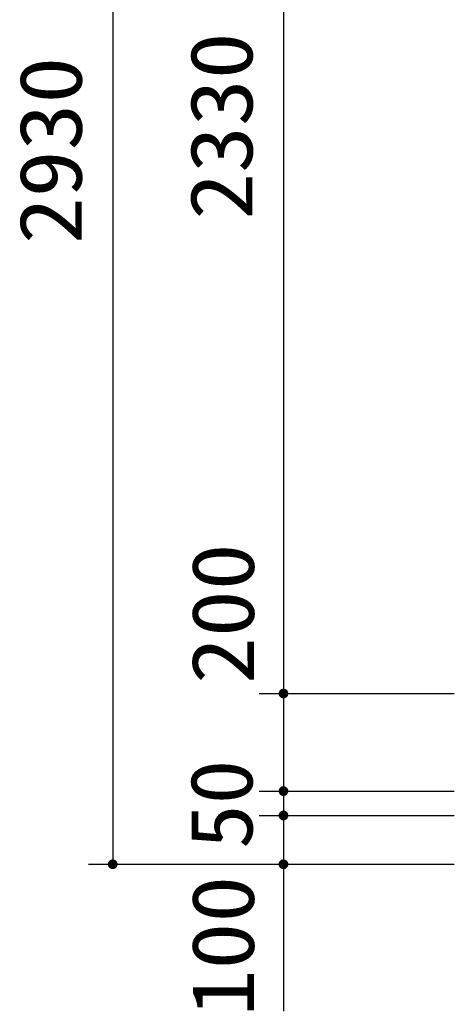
# Model space of a CAD drawing. Units: millimetres, scale not verified. Extents: x -14850 to 14850, y -10500 to 10500.
# Drawn here: x -11656 to -10766, y -6152 to -4119 of the extents above; entities that cross this region are included whole.
import ezdxf
from ezdxf.enums import TextEntityAlignment as Align

# ---------------------------------------------------------------- set-up
doc = ezdxf.new("R2010")
doc.units = ezdxf.units.MM
doc.header["$LTSCALE"] = 50
doc.layers.add('0-0_製作', color=5, linetype='Continuous', lineweight=25)
doc.layers.add('0-1_躯体', color=3, linetype='Continuous', lineweight=25)
doc.styles.add('ＭＳ ゴシック', font='')
doc.styles.get('ＭＳ ゴシック').set_extended_font_data('MS Gothic')

msp = doc.modelspace()

# ---------------------------------------------------------------- linework, layer by layer
at = {"layer": '0-0_製作', "color": 2}
for p, q in [((-11165.53, -5500.61), (-10765.53, -5500.61)), ((-11165.53, -5700.61), (-10765.53, -5700.61)), ((-11165.53, -5750.61), (-10765.53, -5750.61)), ((-11515.53, -5850.61), (-10765.53, -5850.61)), ((-11115.53, -5850.61), (-11115.53, -6151.79))]:
    msp.add_line(p, q, dxfattribs=at)
at = {"layer": '0-0_製作'}
for points in [[(-11125.51, -5499.98), (-11115.53, -5500.61), (-11125.53, -5500.61)], [(-11125.53, -5500.61), (-11121.9, -5508.32), (-11125.45, -5501.86)], [(-11125.53, -5500.61), (-11120.88, -5509.05), (-11121.9, -5508.32)], [(-11115.53, -5500.61), (-11120.88, -5509.05), (-11125.53, -5500.61)], [(-11125.35, -5498.74), (-11115.53, -5500.61), (-11125.51, -5499.98)], [(-11125.45, -5501.86), (-11122.82, -5507.46), (-11125.21, -5503.1)], [(-11125.45, -5501.86), (-11121.9, -5508.32), (-11122.82, -5507.46)], [(-11125.04, -5497.52), (-11115.53, -5500.61), (-11125.35, -5498.74)], [(-11125.21, -5503.1), (-11123.62, -5506.49), (-11124.82, -5504.29)], [(-11125.21, -5503.1), (-11122.82, -5507.46), (-11123.62, -5506.49)], [(-11124.57, -5496.35), (-11115.53, -5500.61), (-11125.04, -5497.52)], [(-11124.82, -5504.29), (-11123.62, -5506.49), (-11124.29, -5505.43)], [(-11123.97, -5495.25), (-11115.53, -5500.61), (-11124.57, -5496.35)], [(-11123.23, -5494.24), (-11115.53, -5500.61), (-11123.97, -5495.25)], [(-11122.37, -5493.32), (-11115.53, -5500.61), (-11123.23, -5494.24)], [(-11121.4, -5492.52), (-11115.53, -5500.61), (-11122.37, -5493.32)], [(-11120.34, -5491.85), (-11115.53, -5500.61), (-11121.4, -5492.52)], [(-11115.53, -5500.61), (-11119.78, -5509.66), (-11120.88, -5509.05)], [(-11119.21, -5491.31), (-11115.53, -5500.61), (-11120.34, -5491.85)], [(-11115.53, -5500.61), (-11118.62, -5510.12), (-11119.78, -5509.66)], [(-11119.21, -5491.31), (-11115.53, -5490.61), (-11115.53, -5500.61)], [(-11118.01, -5490.92), (-11115.53, -5490.61), (-11119.21, -5491.31)], [(-11115.53, -5500.61), (-11117.4, -5510.43), (-11118.62, -5510.12)], [(-11116.78, -5490.69), (-11115.53, -5490.61), (-11118.01, -5490.92)], [(-11115.53, -5500.61), (-11116.15, -5510.59), (-11117.4, -5510.43)], [(-11115.53, -5500.61), (-11115.53, -5510.61), (-11116.15, -5510.59)], [(-11115.53, -5490.61), (-11105.53, -5500.61), (-11115.53, -5500.61)], [(-11114.9, -5490.63), (-11105.53, -5500.61), (-11115.53, -5490.61)], [(-11115.53, -5500.61), (-11114.27, -5510.53), (-11115.53, -5510.61)], [(-11115.53, -5500.61), (-11113.04, -5510.3), (-11114.27, -5510.53)], [(-11115.53, -5500.61), (-11111.84, -5509.91), (-11113.04, -5510.3)], [(-11115.53, -5500.61), (-11110.71, -5509.37), (-11111.84, -5509.91)], [(-11105.53, -5500.61), (-11110.71, -5509.37), (-11115.53, -5500.61)], [(-11113.65, -5490.79), (-11105.53, -5500.61), (-11114.9, -5490.63)], [(-11112.44, -5491.1), (-11105.53, -5500.61), (-11113.65, -5490.79)], [(-11111.27, -5491.56), (-11105.53, -5500.61), (-11112.44, -5491.1)], [(-11110.17, -5492.17), (-11105.53, -5500.61), (-11111.27, -5491.56)], [(-11105.53, -5500.61), (-11109.65, -5508.7), (-11110.71, -5509.37)], [(-11109.15, -5492.91), (-11105.53, -5500.61), (-11110.17, -5492.17)], [(-11105.53, -5500.61), (-11108.68, -5507.9), (-11109.65, -5508.7)], [(-11109.15, -5492.91), (-11105.6, -5499.36), (-11105.53, -5500.61)], [(-11108.24, -5493.77), (-11105.6, -5499.36), (-11109.15, -5492.91)], [(-11105.53, -5500.61), (-11107.82, -5506.99), (-11108.68, -5507.9)], [(-11108.24, -5493.77), (-11105.84, -5498.12), (-11105.6, -5499.36)], [(-11107.44, -5494.73), (-11105.84, -5498.12), (-11108.24, -5493.77)], [(-11105.53, -5500.61), (-11107.08, -5505.97), (-11107.82, -5506.99)], [(-11107.44, -5494.73), (-11106.23, -5496.93), (-11105.84, -5498.12)], [(-11106.76, -5495.79), (-11106.23, -5496.93), (-11107.44, -5494.73)], [(-11105.53, -5500.61), (-11106.48, -5504.87), (-11107.08, -5505.97)], [(-11105.53, -5500.61), (-11106.02, -5503.7), (-11106.48, -5504.87)], [(-11105.53, -5500.61), (-11105.7, -5502.48), (-11106.02, -5503.7)], [(-11105.53, -5500.61), (-11105.55, -5501.24), (-11105.7, -5502.48)], [(-11119.21, -5691.31), (-11115.53, -5690.61), (-11115.53, -5700.61)], [(-11118.01, -5690.92), (-11115.53, -5690.61), (-11119.21, -5691.31)], [(-11116.78, -5690.69), (-11115.53, -5690.61), (-11118.01, -5690.92)], [(-11115.53, -5690.61), (-11105.53, -5700.61), (-11115.53, -5700.61)], [(-11114.9, -5690.63), (-11105.53, -5700.61), (-11115.53, -5690.61)], [(-11113.65, -5690.79), (-11105.53, -5700.61), (-11114.9, -5690.63)], [(-11125.51, -5699.98), (-11115.53, -5700.61), (-11125.53, -5700.61)], [(-11125.53, -5700.61), (-11121.9, -5708.32), (-11125.45, -5701.86)], [(-11125.53, -5700.61), (-11120.88, -5709.05), (-11121.9, -5708.32)], [(-11115.53, -5700.61), (-11120.88, -5709.05), (-11125.53, -5700.61)], [(-11125.35, -5698.74), (-11115.53, -5700.61), (-11125.51, -5699.98)], [(-11125.45, -5701.86), (-11122.82, -5707.46), (-11125.21, -5703.1)], [(-11125.45, -5701.86), (-11121.9, -5708.32), (-11122.82, -5707.46)], [(-11125.04, -5697.52), (-11115.53, -5700.61), (-11125.35, -5698.74)], [(-11125.21, -5703.1), (-11123.62, -5706.49), (-11124.82, -5704.29)], [(-11125.21, -5703.1), (-11122.82, -5707.46), (-11123.62, -5706.49)], [(-11124.57, -5696.35), (-11115.53, -5700.61), (-11125.04, -5697.52)], [(-11124.82, -5704.29), (-11123.62, -5706.49), (-11124.29, -5705.43)], [(-11123.97, -5695.25), (-11115.53, -5700.61), (-11124.57, -5696.35)], [(-11123.23, -5694.24), (-11115.53, -5700.61), (-11123.97, -5695.25)], [(-11122.37, -5693.32), (-11115.53, -5700.61), (-11123.23, -5694.24)], [(-11121.4, -5692.52), (-11115.53, -5700.61), (-11122.37, -5693.32)], [(-11120.34, -5691.85), (-11115.53, -5700.61), (-11121.4, -5692.52)], [(-11115.53, -5700.61), (-11119.78, -5709.66), (-11120.88, -5709.05)], [(-11119.21, -5691.31), (-11115.53, -5700.61), (-11120.34, -5691.85)], [(-11115.53, -5700.61), (-11118.62, -5710.12), (-11119.78, -5709.66)], [(-11115.53, -5700.61), (-11117.4, -5710.43), (-11118.62, -5710.12)], [(-11115.53, -5700.61), (-11116.15, -5710.59), (-11117.4, -5710.43)], [(-11115.53, -5700.61), (-11115.53, -5710.61), (-11116.15, -5710.59)], [(-11115.53, -5700.61), (-11114.27, -5710.53), (-11115.53, -5710.61)], [(-11115.53, -5700.61), (-11113.04, -5710.3), (-11114.27, -5710.53)], [(-11115.53, -5700.61), (-11111.84, -5709.91), (-11113.04, -5710.3)], [(-11115.53, -5700.61), (-11110.71, -5709.37), (-11111.84, -5709.91)], [(-11105.53, -5700.61), (-11110.71, -5709.37), (-11115.53, -5700.61)], [(-11112.44, -5691.1), (-11105.53, -5700.61), (-11113.65, -5690.79)], [(-11111.27, -5691.56), (-11105.53, -5700.61), (-11112.44, -5691.1)], [(-11110.17, -5692.17), (-11105.53, -5700.61), (-11111.27, -5691.56)], [(-11105.53, -5700.61), (-11109.65, -5708.7), (-11110.71, -5709.37)], [(-11109.15, -5692.91), (-11105.53, -5700.61), (-11110.17, -5692.17)], [(-11105.53, -5700.61), (-11108.68, -5707.9), (-11109.65, -5708.7)], [(-11109.15, -5692.91), (-11105.6, -5699.36), (-11105.53, -5700.61)], [(-11108.24, -5693.77), (-11105.6, -5699.36), (-11109.15, -5692.91)], [(-11105.53, -5700.61), (-11107.82, -5706.98), (-11108.68, -5707.9)], [(-11108.24, -5693.77), (-11105.84, -5698.12), (-11105.6, -5699.36)], [(-11107.44, -5694.73), (-11105.84, -5698.12), (-11108.24, -5693.77)], [(-11105.53, -5700.61), (-11107.08, -5705.97), (-11107.82, -5706.98)], [(-11107.44, -5694.73), (-11106.23, -5696.93), (-11105.84, -5698.12)], [(-11106.76, -5695.79), (-11106.23, -5696.93), (-11107.44, -5694.73)], [(-11105.53, -5700.61), (-11106.48, -5704.87), (-11107.08, -5705.97)], [(-11105.53, -5700.61), (-11106.02, -5703.7), (-11106.48, -5704.87)], [(-11105.53, -5700.61), (-11105.7, -5702.48), (-11106.02, -5703.7)], [(-11105.53, -5700.61), (-11105.55, -5701.24), (-11105.7, -5702.48)], [(-11125.51, -5749.98), (-11115.53, -5750.61), (-11125.53, -5750.61)], [(-11125.53, -5750.61), (-11121.9, -5758.32), (-11125.45, -5751.86)], [(-11125.53, -5750.61), (-11120.88, -5759.05), (-11121.9, -5758.32)], [(-11115.53, -5750.61), (-11120.88, -5759.05), (-11125.53, -5750.61)], [(-11125.35, -5748.74), (-11115.53, -5750.61), (-11125.51, -5749.98)], [(-11125.04, -5747.52), (-11115.53, -5750.61), (-11125.35, -5748.74)], [(-11124.57, -5746.35), (-11115.53, -5750.61), (-11125.04, -5747.52)], [(-11123.97, -5745.25), (-11115.53, -5750.61), (-11124.57, -5746.35)], [(-11123.23, -5744.24), (-11115.53, -5750.61), (-11123.97, -5745.25)], [(-11122.37, -5743.32), (-11115.53, -5750.61), (-11123.23, -5744.24)], [(-11121.4, -5742.52), (-11115.53, -5750.61), (-11122.37, -5743.32)], [(-11120.34, -5741.85), (-11115.53, -5750.61), (-11121.4, -5742.52)], [(-11115.53, -5750.61), (-11119.78, -5759.66), (-11120.88, -5759.05)], [(-11119.21, -5741.31), (-11115.53, -5750.61), (-11120.34, -5741.85)], [(-11115.53, -5750.61), (-11118.62, -5760.12), (-11119.78, -5759.66)], [(-11119.21, -5741.31), (-11115.53, -5740.61), (-11115.53, -5750.61)], [(-11118.01, -5740.92), (-11115.53, -5740.61), (-11119.21, -5741.31)], [(-11115.53, -5750.61), (-11117.4, -5760.43), (-11118.62, -5760.12)], [(-11116.78, -5740.69), (-11115.53, -5740.61), (-11118.01, -5740.92)], [(-11115.53, -5750.61), (-11116.15, -5760.59), (-11117.4, -5760.43)], [(-11115.53, -5750.61), (-11115.53, -5760.61), (-11116.15, -5760.59)], [(-11115.53, -5740.61), (-11105.53, -5750.61), (-11115.53, -5750.61)], [(-11114.9, -5740.63), (-11105.53, -5750.61), (-11115.53, -5740.61)], [(-11115.53, -5750.61), (-11114.27, -5760.53), (-11115.53, -5760.61)], [(-11115.53, -5750.61), (-11113.04, -5760.3), (-11114.27, -5760.53)], [(-11115.53, -5750.61), (-11111.84, -5759.91), (-11113.04, -5760.3)], [(-11115.53, -5750.61), (-11110.71, -5759.37), (-11111.84, -5759.91)], [(-11105.53, -5750.61), (-11110.71, -5759.37), (-11115.53, -5750.61)], [(-11113.65, -5740.79), (-11105.53, -5750.61), (-11114.9, -5740.63)], [(-11112.44, -5741.1), (-11105.53, -5750.61), (-11113.65, -5740.79)], [(-11111.27, -5741.56), (-11105.53, -5750.61), (-11112.44, -5741.1)], [(-11110.17, -5742.17), (-11105.53, -5750.61), (-11111.27, -5741.56)], [(-11105.53, -5750.61), (-11109.65, -5758.7), (-11110.71, -5759.37)], [(-11109.15, -5742.91), (-11105.53, -5750.61), (-11110.17, -5742.17)], [(-11105.53, -5750.61), (-11108.68, -5757.9), (-11109.65, -5758.7)], [(-11109.15, -5742.91), (-11105.6, -5749.36), (-11105.53, -5750.61)], [(-11108.24, -5743.77), (-11105.6, -5749.36), (-11109.15, -5742.91)], [(-11105.53, -5750.61), (-11107.82, -5756.98), (-11108.68, -5757.9)], [(-11108.24, -5743.77), (-11105.84, -5748.12), (-11105.6, -5749.36)], [(-11107.44, -5744.73), (-11105.84, -5748.12), (-11108.24, -5743.77)], [(-11105.53, -5750.61), (-11107.08, -5755.97), (-11107.82, -5756.98)], [(-11107.44, -5744.73), (-11106.23, -5746.93), (-11105.84, -5748.12)], [(-11106.76, -5745.79), (-11106.23, -5746.93), (-11107.44, -5744.73)], [(-11105.53, -5750.61), (-11106.48, -5754.87), (-11107.08, -5755.97)], [(-11105.53, -5750.61), (-11106.02, -5753.7), (-11106.48, -5754.87)], [(-11105.53, -5750.61), (-11105.7, -5752.48), (-11106.02, -5753.7)], [(-11105.53, -5750.61), (-11105.55, -5751.24), (-11105.7, -5752.48)], [(-11125.45, -5751.86), (-11122.82, -5757.46), (-11125.21, -5753.1)], [(-11125.45, -5751.86), (-11121.9, -5758.32), (-11122.82, -5757.46)], [(-11125.21, -5753.1), (-11123.62, -5756.49), (-11124.82, -5754.29)], [(-11125.21, -5753.1), (-11122.82, -5757.46), (-11123.62, -5756.49)], [(-11124.82, -5754.29), (-11123.62, -5756.49), (-11124.29, -5755.43)], [(-11475.51, -5849.98), (-11465.53, -5850.61), (-11475.53, -5850.61)], [(-11475.53, -5850.61), (-11471.9, -5858.32), (-11475.45, -5851.86)], [(-11475.53, -5850.61), (-11470.88, -5859.05), (-11471.9, -5858.32)], [(-11465.53, -5850.61), (-11470.88, -5859.05), (-11475.53, -5850.61)], [(-11475.35, -5848.74), (-11465.53, -5850.61), (-11475.51, -5849.98)], [(-11475.45, -5851.86), (-11472.82, -5857.46), (-11475.21, -5853.1)], [(-11475.45, -5851.86), (-11471.9, -5858.32), (-11472.82, -5857.46)], [(-11475.04, -5847.52), (-11465.53, -5850.61), (-11475.35, -5848.74)], [(-11475.21, -5853.1), (-11473.62, -5856.49), (-11474.82, -5854.29)], [(-11475.21, -5853.1), (-11472.82, -5857.46), (-11473.62, -5856.49)], [(-11474.57, -5846.35), (-11465.53, -5850.61), (-11475.04, -5847.52)], [(-11473.97, -5845.25), (-11465.53, -5850.61), (-11474.57, -5846.35)], [(-11473.23, -5844.24), (-11465.53, -5850.61), (-11473.97, -5845.25)], [(-11472.37, -5843.32), (-11465.53, -5850.61), (-11473.23, -5844.24)], [(-11471.4, -5842.52), (-11465.53, -5850.61), (-11472.37, -5843.32)], [(-11470.34, -5841.85), (-11465.53, -5850.61), (-11471.4, -5842.52)], [(-11465.53, -5850.61), (-11469.78, -5859.66), (-11470.88, -5859.05)], [(-11469.21, -5841.31), (-11465.53, -5850.61), (-11470.34, -5841.85)], [(-11465.53, -5850.61), (-11468.62, -5860.12), (-11469.78, -5859.66)], [(-11469.21, -5841.31), (-11465.53, -5840.61), (-11465.53, -5850.61)], [(-11468.01, -5840.92), (-11465.53, -5840.61), (-11469.21, -5841.31)], [(-11465.53, -5850.61), (-11467.4, -5860.43), (-11468.62, -5860.12)], [(-11466.78, -5840.69), (-11465.53, -5840.61), (-11468.01, -5840.92)], [(-11465.53, -5850.61), (-11466.15, -5860.59), (-11467.4, -5860.43)], [(-11465.53, -5850.61), (-11465.53, -5860.61), (-11466.15, -5860.59)], [(-11465.53, -5840.61), (-11455.53, -5850.61), (-11465.53, -5850.61)], [(-11464.9, -5840.63), (-11455.53, -5850.61), (-11465.53, -5840.61)], [(-11465.53, -5850.61), (-11464.27, -5860.53), (-11465.53, -5860.61)], [(-11465.53, -5850.61), (-11463.04, -5860.3), (-11464.27, -5860.53)], [(-11465.53, -5850.61), (-11461.84, -5859.91), (-11463.04, -5860.3)], [(-11465.53, -5850.61), (-11460.71, -5859.37), (-11461.84, -5859.91)], [(-11455.53, -5850.61), (-11460.71, -5859.37), (-11465.53, -5850.61)], [(-11463.65, -5840.79), (-11455.53, -5850.61), (-11464.9, -5840.63)], [(-11462.44, -5841.1), (-11455.53, -5850.61), (-11463.65, -5840.79)], [(-11461.27, -5841.56), (-11455.53, -5850.61), (-11462.44, -5841.1)], [(-11460.17, -5842.17), (-11455.53, -5850.61), (-11461.27, -5841.56)], [(-11455.53, -5850.61), (-11459.65, -5858.7), (-11460.71, -5859.37)], [(-11459.15, -5842.91), (-11455.53, -5850.61), (-11460.17, -5842.17)], [(-11455.53, -5850.61), (-11458.68, -5857.9), (-11459.65, -5858.7)], [(-11459.15, -5842.91), (-11455.6, -5849.36), (-11455.53, -5850.61)], [(-11458.24, -5843.76), (-11455.6, -5849.36), (-11459.15, -5842.91)], [(-11455.53, -5850.61), (-11457.82, -5856.98), (-11458.68, -5857.9)], [(-11458.24, -5843.76), (-11455.84, -5848.12), (-11455.6, -5849.36)], [(-11457.44, -5844.73), (-11455.84, -5848.12), (-11458.24, -5843.76)], [(-11455.53, -5850.61), (-11457.08, -5855.97), (-11457.82, -5856.98)], [(-11457.44, -5844.73), (-11456.23, -5846.93), (-11455.84, -5848.12)], [(-11456.76, -5845.79), (-11456.23, -5846.93), (-11457.44, -5844.73)], [(-11455.53, -5850.61), (-11456.48, -5854.87), (-11457.08, -5855.97)], [(-11455.53, -5850.61), (-11456.02, -5853.7), (-11456.48, -5854.87)], [(-11455.53, -5850.61), (-11455.7, -5852.48), (-11456.02, -5853.7)], [(-11455.53, -5850.61), (-11455.55, -5851.24), (-11455.7, -5852.48)], [(-11125.51, -5849.98), (-11115.53, -5850.61), (-11125.53, -5850.61)], [(-11125.53, -5850.61), (-11121.9, -5858.32), (-11125.45, -5851.86)], [(-11125.53, -5850.61), (-11120.88, -5859.05), (-11121.9, -5858.32)], [(-11115.53, -5850.61), (-11120.88, -5859.05), (-11125.53, -5850.61)], [(-11125.35, -5848.74), (-11115.53, -5850.61), (-11125.51, -5849.98)], [(-11125.45, -5851.86), (-11122.82, -5857.46), (-11125.21, -5853.1)], [(-11125.45, -5851.86), (-11121.9, -5858.32), (-11122.82, -5857.46)], [(-11125.04, -5847.52), (-11115.53, -5850.61), (-11125.35, -5848.74)], [(-11125.21, -5853.1), (-11123.62, -5856.49), (-11124.82, -5854.29)], [(-11125.21, -5853.1), (-11122.82, -5857.46), (-11123.62, -5856.49)], [(-11124.57, -5846.35), (-11115.53, -5850.61), (-11125.04, -5847.52)], [(-11123.97, -5845.25), (-11115.53, -5850.61), (-11124.57, -5846.35)], [(-11123.23, -5844.24), (-11115.53, -5850.61), (-11123.97, -5845.25)], [(-11122.37, -5843.32), (-11115.53, -5850.61), (-11123.23, -5844.24)], [(-11121.4, -5842.52), (-11115.53, -5850.61), (-11122.37, -5843.32)], [(-11120.34, -5841.85), (-11115.53, -5850.61), (-11121.4, -5842.52)], [(-11115.53, -5850.61), (-11119.78, -5859.66), (-11120.88, -5859.05)], [(-11119.21, -5841.31), (-11115.53, -5850.61), (-11120.34, -5841.85)], [(-11115.53, -5850.61), (-11118.62, -5860.12), (-11119.78, -5859.66)], [(-11119.21, -5841.31), (-11115.53, -5840.61), (-11115.53, -5850.61)], [(-11118.01, -5840.92), (-11115.53, -5840.61), (-11119.21, -5841.31)], [(-11115.53, -5850.61), (-11117.4, -5860.43), (-11118.62, -5860.12)], [(-11116.78, -5840.69), (-11115.53, -5840.61), (-11118.01, -5840.92)], [(-11115.53, -5850.61), (-11116.15, -5860.59), (-11117.4, -5860.43)], [(-11115.53, -5850.61), (-11115.53, -5860.61), (-11116.15, -5860.59)], [(-11115.53, -5840.61), (-11105.53, -5850.61), (-11115.53, -5850.61)], [(-11114.9, -5840.63), (-11105.53, -5850.61), (-11115.53, -5840.61)], [(-11115.53, -5850.61), (-11114.27, -5860.53), (-11115.53, -5860.61)], [(-11115.53, -5850.61), (-11113.04, -5860.3), (-11114.27, -5860.53)], [(-11115.53, -5850.61), (-11111.84, -5859.91), (-11113.04, -5860.3)], [(-11115.53, -5850.61), (-11110.71, -5859.37), (-11111.84, -5859.91)], [(-11105.53, -5850.61), (-11110.71, -5859.37), (-11115.53, -5850.61)], [(-11113.65, -5840.79), (-11105.53, -5850.61), (-11114.9, -5840.63)], [(-11112.44, -5841.1), (-11105.53, -5850.61), (-11113.65, -5840.79)], [(-11111.27, -5841.56), (-11105.53, -5850.61), (-11112.44, -5841.1)], [(-11110.17, -5842.17), (-11105.53, -5850.61), (-11111.27, -5841.56)], [(-11105.53, -5850.61), (-11109.65, -5858.7), (-11110.71, -5859.37)], [(-11109.15, -5842.91), (-11105.53, -5850.61), (-11110.17, -5842.17)], [(-11105.53, -5850.61), (-11108.68, -5857.9), (-11109.65, -5858.7)], [(-11109.15, -5842.91), (-11105.6, -5849.36), (-11105.53, -5850.61)], [(-11108.24, -5843.76), (-11105.6, -5849.36), (-11109.15, -5842.91)], [(-11105.53, -5850.61), (-11107.82, -5856.98), (-11108.68, -5857.9)], [(-11108.24, -5843.76), (-11105.84, -5848.12), (-11105.6, -5849.36)], [(-11107.44, -5844.73), (-11105.84, -5848.12), (-11108.24, -5843.76)], [(-11105.53, -5850.61), (-11107.08, -5855.97), (-11107.82, -5856.98)], [(-11107.44, -5844.73), (-11106.23, -5846.93), (-11105.84, -5848.12)], [(-11106.76, -5845.79), (-11106.23, -5846.93), (-11107.44, -5844.73)], [(-11105.53, -5850.61), (-11106.48, -5854.87), (-11107.08, -5855.97)], [(-11105.53, -5850.61), (-11106.02, -5853.7), (-11106.48, -5854.87)], [(-11105.53, -5850.61), (-11105.7, -5852.48), (-11106.02, -5853.7)], [(-11105.53, -5850.61), (-11105.55, -5851.24), (-11105.7, -5852.48)], [(-11474.82, -5854.29), (-11473.62, -5856.49), (-11474.29, -5855.43)], [(-11124.82, -5854.29), (-11123.62, -5856.49), (-11124.29, -5855.43)]]:
    msp.add_solid(points, dxfattribs=at)
at = {"layer": '0-1_躯体', "color": 2}
for p, q in [((-11465.53, -2920.61), (-11465.53, -5850.61)), ((-11115.53, -3170.61), (-11115.53, -5500.61)), ((-11115.53, -5500.61), (-11115.53, -5700.61)), ((-11115.53, -5700.61), (-11115.53, -5750.61)), ((-11115.53, -5750.61), (-11115.53, -5850.61))]:
    msp.add_line(p, q, dxfattribs=at)

# ---------------------------------------------------------------- texts
at = {"layer": '0-0_製作', "color": 4, "style": 'ＭＳ ゴシック'}
for s, height, width, p in [('2330', 128.4, 1.1, (-11140.53, -4529.36)), ('2930', 128.4, 1.1, (-11490.53, -4579.36)), ('200', 128.4, 1.1, (-11137.48, -5480.95)), ('50', 128.3, 1.05, (-11140.53, -5819.36)), ('100', 128.4, 1.1, (-11137.48, -6162.39))]:
    msp.add_text(s, height=height, rotation=90, dxfattribs=dict(at, width=width)).set_placement(p, align=Align.BOTTOM_LEFT)

doc.saveas('drawing.dxf')
